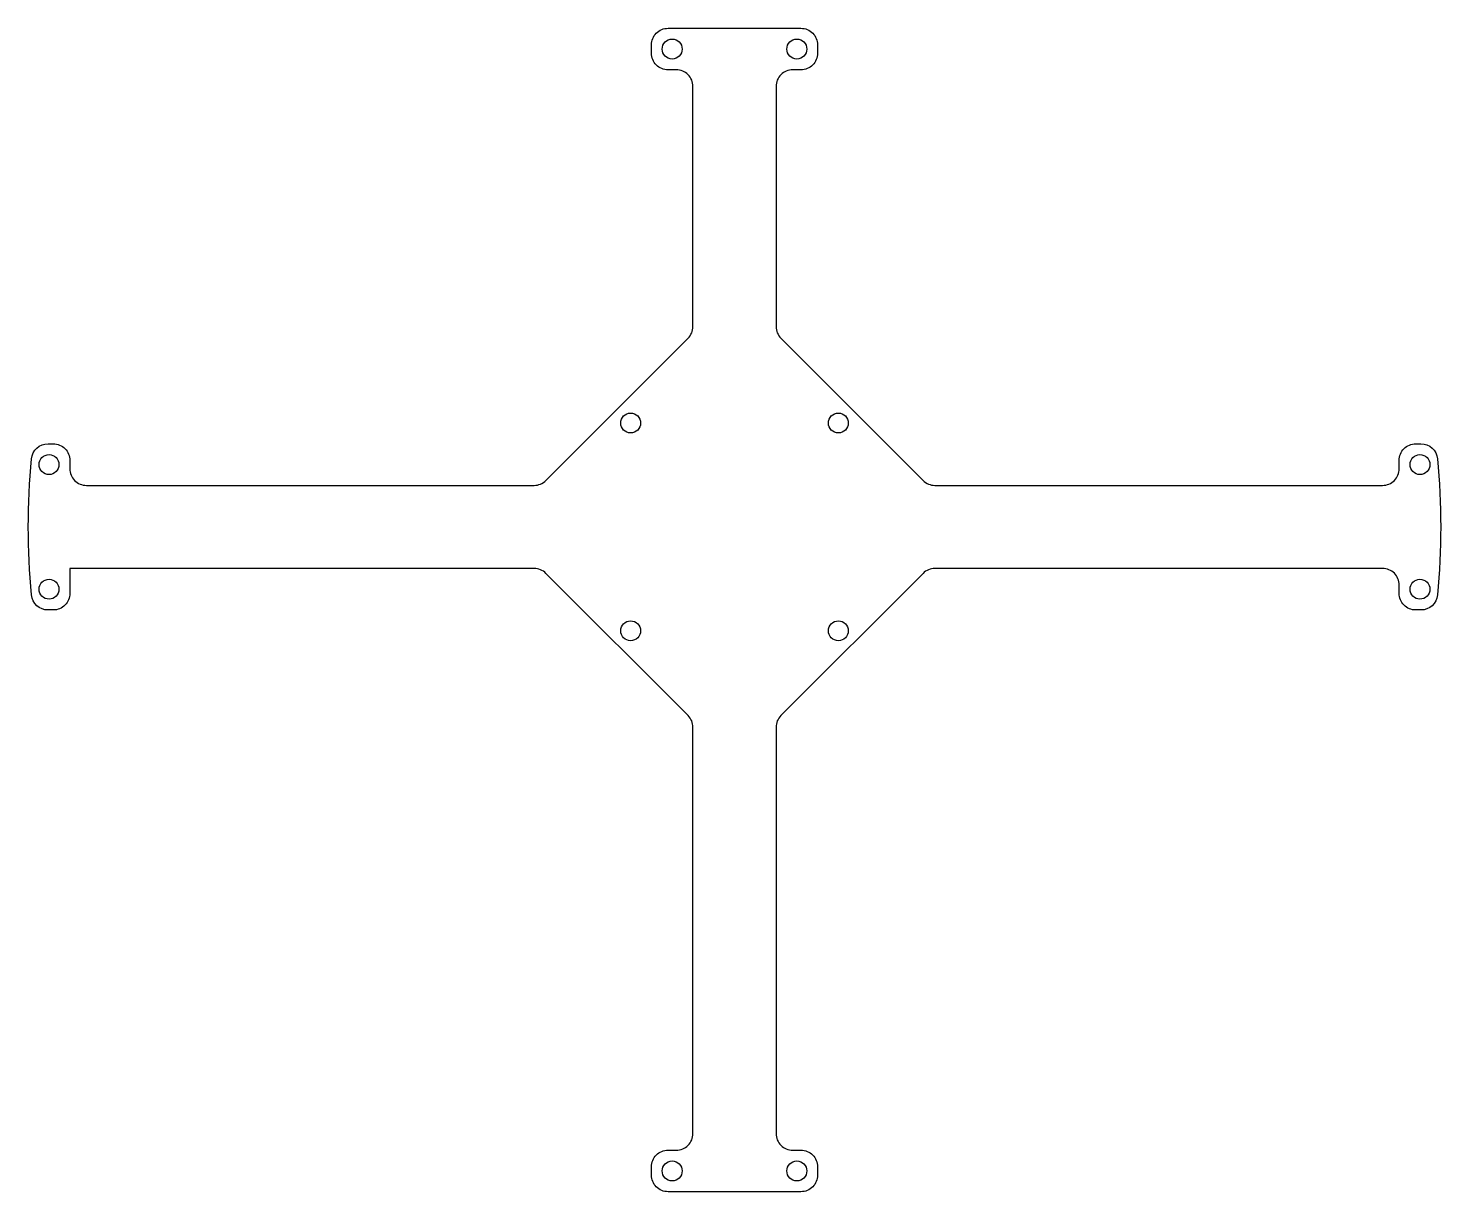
# Model space of a CAD drawing. Header units: millimetres. Extents: x -85 to 85, y -80 to 60.
import ezdxf

# ---------------------------------------------------------------- set-up
doc = ezdxf.new("R2010")
doc.units = ezdxf.units.MM
doc.layers.get('0').update_dxf_attribs({"linetype": 'CONTINUOUS'})

msp = doc.modelspace()

# ---------------------------------------------------------------- linework, layer by layer
msp.add_lwpolyline([(10, -78, -0.414214), (8, -80), (-8, -80, -0.414214), (-10, -78), (-10, -77, -0.414214), (-8, -75), (-7, -75, 0.414214), (-5, -73), (-5, -24.11, 0.198912), (-5.59, -22.7), (-22.7, -5.59, 0.198912), (-24.11, -5), (-80, -5), (-80, -8, -0.414214), (-82, -10), (-82.61, -10, -0.386213), (-84.6, -8.19, -0.048305), (-84.6, 8.19, -0.386213), (-82.61, 10), (-82, 10, -0.414214), (-80, 8), (-80, 7, 0.414214), (-78, 5), (-24.11, 5, 0.198912), (-22.7, 5.59), (-5.59, 22.7, 0.198912), (-5, 24.11), (-5, 53, 0.414214), (-7, 55), (-8, 55, -0.414214), (-10, 57), (-10, 58, -0.414214), (-8, 60), (8, 60, -0.414214), (10, 58), (10, 57, -0.414214), (8, 55), (7, 55, 0.414214), (5, 53), (5, 24.11, 0.198912), (5.59, 22.7), (22.7, 5.59, 0.198912), (24.11, 5), (78, 5, 0.414214), (80, 7), (80, 8, -0.414214), (82, 10), (82.61, 10, -0.386213), (84.6, 8.19, -0.048305), (84.6, -8.19, -0.386213), (82.61, -10), (82, -10, -0.414214), (80, -8), (80, -7, 0.414214), (78, -5), (24.11, -5, 0.198912), (22.7, -5.59), (5.59, -22.7, 0.198912), (5, -24.11), (5, -73, 0.414214), (7, -75), (8, -75, -0.414214), (10, -77)], format="xyb", close=True)
for centre in [(-7.5, 57.5), (7.5, 57.5), (-12.5, 12.5), (12.5, 12.5), (-82.5, 7.5), (82.5, 7.5), (-82.5, -7.5), (82.5, -7.5), (-12.5, -12.5), (12.5, -12.5), (-7.5, -77.5), (7.5, -77.5)]:
    msp.add_circle(centre, 1.2)

doc.saveas('drawing.dxf')
